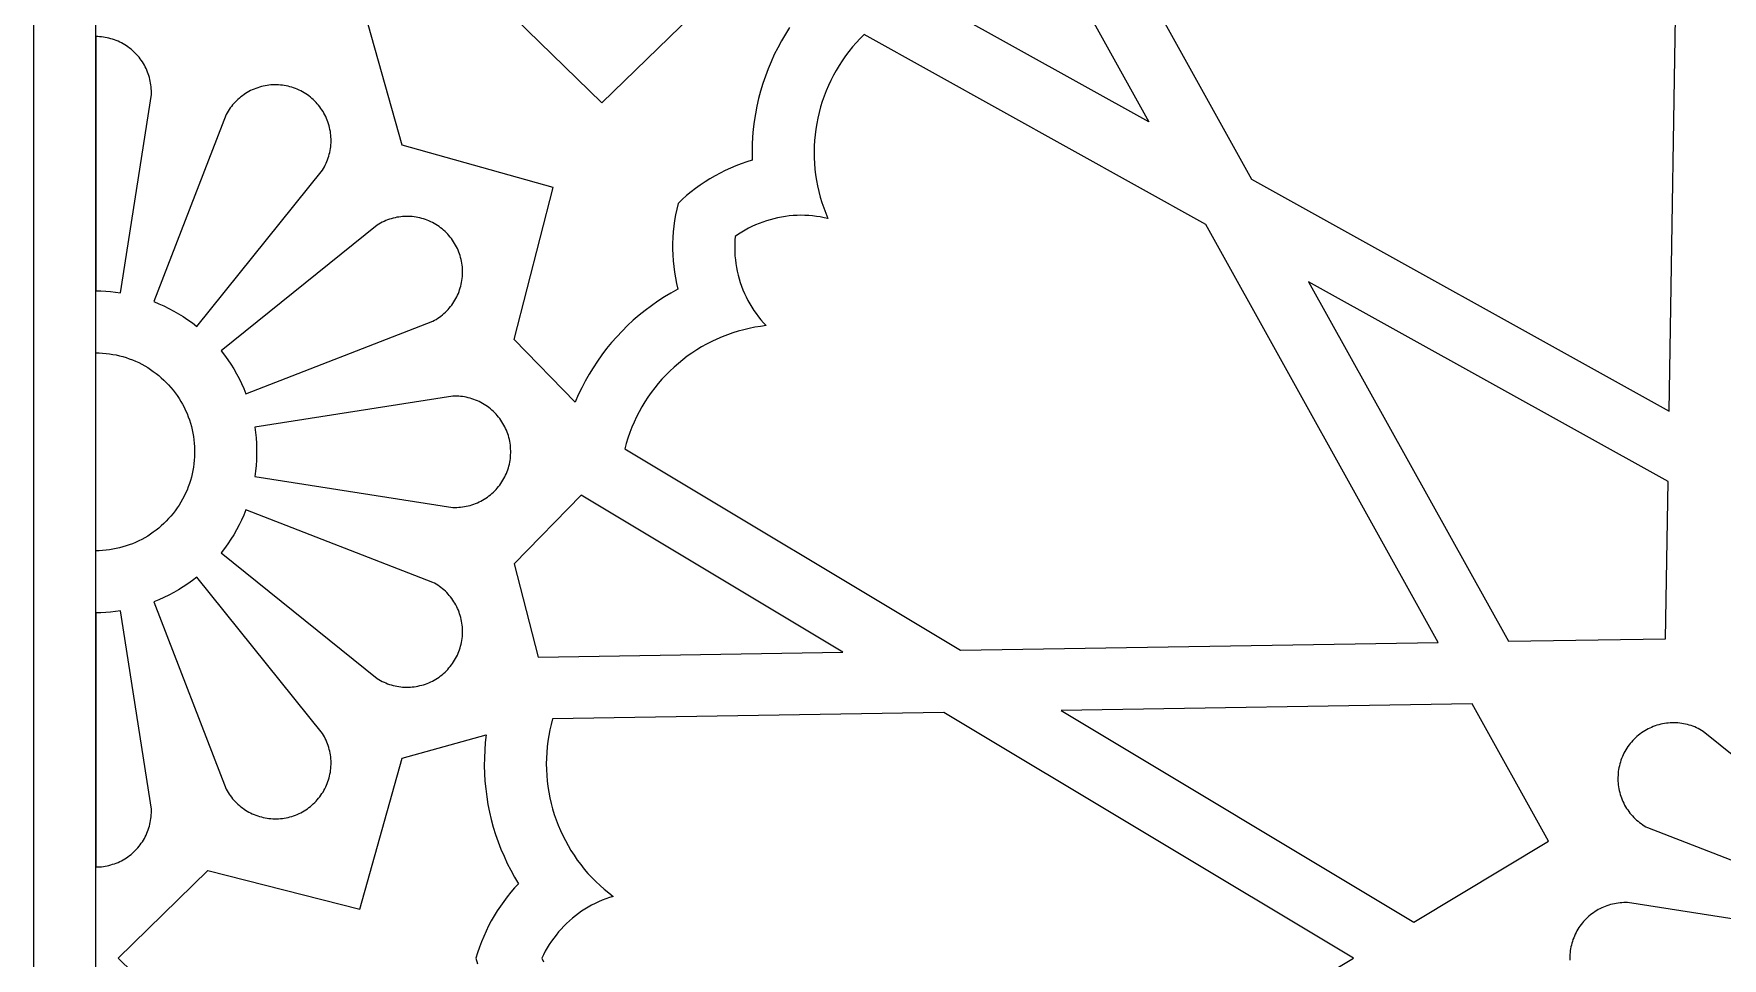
# Model space of a CAD drawing. Extents: x 0 to 1266, y 0 to 1438.
# Drawn here: x 318.7 to 590.9, y 719.1 to 868.1 of the extents above; entities that cross this region are included whole.
import ezdxf

# ---------------------------------------------------------------- set-up
doc = ezdxf.new("R2010")
doc.units = 0
doc.layers.add('Default_Layer', color=1, linetype='CONTINUOUS')

msp = doc.modelspace()

# ---------------------------------------------------------------- linework, layer by layer
at = {"layer": 'Default_Layer'}
for points in [[(318.66, 1338.2), (947.76, 1338.2), (947.76, 100), (318.66, 100), (318.66, 1338.2)], [(328.66, 110), (328.66, 1328.2), (937.76, 1328.2), (937.76, 110), (328.66, 110)], [(474.56, 896.84), (498.45, 853.87), (455.47, 877.76), (459.65, 892.66), (474.56, 896.84)], [(328.66, 867.61), (328.66, 826.65), (329.46, 826.64), (330.26, 826.6), (331.06, 826.54), (331.86, 826.45), (332.65, 826.34), (337.62, 858.29), (337.63, 858.59), (337.62, 858.9), (337.61, 859.21), (337.58, 859.51), (337.55, 859.82), (337.5, 860.12), (337.45, 860.42), (337.38, 860.72), (337.3, 861.02), (337.22, 861.32), (337.12, 861.61), (337.02, 861.9), (336.9, 862.18), (336.77, 862.46), (336.64, 862.74), (336.49, 863.01), (336.34, 863.27), (336.18, 863.53), (336, 863.79), (335.82, 864.04), (335.63, 864.28), (335.44, 864.51), (335.23, 864.74), (335.02, 864.96), (334.8, 865.18), (334.57, 865.39), (334.34, 865.58), (334.1, 865.77), (333.85, 865.96), (333.59, 866.13), (333.34, 866.29), (333.07, 866.45), (332.8, 866.6), (332.53, 866.73), (332.25, 866.86), (331.96, 866.98), (331.68, 867.09), (331.38, 867.19), (331.09, 867.27), (330.79, 867.35), (330.49, 867.42), (330.19, 867.48), (329.89, 867.52), (329.58, 867.56), (329.28, 867.59), (328.97, 867.6), (328.66, 867.61)], [(436.73, 821.03), (435.82, 820.92), (434.92, 820.77), (434.01, 820.59), (433.12, 820.37), (432.23, 820.13), (431.36, 819.86), (430.49, 819.55), (429.63, 819.22), (428.79, 818.86), (427.96, 818.46), (427.14, 818.04), (426.34, 817.6), (425.55, 817.12), (424.78, 816.62), (424.03, 816.09), (423.3, 815.53), (422.59, 814.95), (421.9, 814.35), (421.23, 813.72), (420.58, 813.07), (419.95, 812.4), (419.35, 811.7), (418.77, 810.99), (418.22, 810.26), (417.69, 809.5), (417.19, 808.73), (416.72, 807.94), (416.27, 807.14), (415.85, 806.32), (415.46, 805.49), (415.1, 804.65), (414.77, 803.79), (414.47, 802.92), (414.2, 802.04), (413.96, 801.16), (468.06, 768.74), (545.08, 769.99), (507.65, 837.31), (452.53, 867.96), (451.88, 867.3), (451.25, 866.63), (450.65, 865.94), (450.07, 865.22), (449.52, 864.49), (449, 863.73), (448.5, 862.96), (448.02, 862.17), (447.58, 861.37), (447.16, 860.55), (446.77, 859.72), (446.42, 858.87), (446.09, 858.01), (445.79, 857.15), (445.52, 856.27), (445.28, 855.38), (445.07, 854.48), (444.89, 853.58), (444.75, 852.68), (444.63, 851.76), (444.55, 850.85), (444.5, 849.93), (444.48, 849.01), (444.49, 848.09), (444.54, 847.18), (444.61, 846.26), (444.72, 845.35), (444.86, 844.44), (445.03, 843.54), (445.23, 842.64), (445.46, 841.75), (445.73, 840.87), (446.02, 840), (446.34, 839.14), (446.7, 838.29), (446.08, 838.43), (445.47, 838.55), (444.85, 838.64), (444.22, 838.71), (443.6, 838.77), (442.97, 838.8), (442.34, 838.81), (441.72, 838.79), (441.09, 838.76), (440.46, 838.71), (439.84, 838.63), (439.22, 838.53), (438.6, 838.41), (437.99, 838.27), (437.38, 838.11), (436.78, 837.93), (436.19, 837.73), (435.6, 837.51), (435.02, 837.27), (434.45, 837.01), (433.89, 836.73), (433.34, 836.43), (432.8, 836.11), (432.27, 835.77), (431.75, 835.42), (431.7, 834.79), (431.67, 834.17), (431.67, 833.54), (431.69, 832.91), (431.72, 832.28), (431.78, 831.66), (431.86, 831.04), (431.96, 830.42), (432.09, 829.8), (432.23, 829.19), (432.4, 828.58), (432.58, 827.98), (432.79, 827.39), (433.01, 826.8), (433.26, 826.23), (433.52, 825.66), (433.81, 825.1), (434.11, 824.55), (434.43, 824.01), (434.77, 823.48), (435.13, 822.97), (435.51, 822.46), (435.9, 821.97), (436.31, 821.5), (436.73, 821.03)], [(338.03, 824.9), (338.85, 824.56), (339.66, 824.2), (340.46, 823.81), (341.25, 823.39), (342.02, 822.95), (342.77, 822.48), (343.51, 821.98), (344.23, 821.46), (344.93, 820.91), (365.21, 846.09), (365.37, 846.36), (365.52, 846.63), (365.66, 846.91), (365.8, 847.19), (365.92, 847.47), (366.03, 847.76), (366.14, 848.05), (366.23, 848.35), (366.31, 848.65), (366.38, 848.95), (366.45, 849.26), (366.5, 849.56), (366.54, 849.87), (366.57, 850.18), (366.59, 850.49), (366.6, 850.8), (366.59, 851.11), (366.58, 851.42), (366.56, 851.73), (366.52, 852.04), (366.48, 852.34), (366.42, 852.65), (366.35, 852.95), (366.28, 853.25), (366.19, 853.55), (366.09, 853.85), (365.98, 854.14), (365.87, 854.43), (365.74, 854.71), (365.6, 854.99), (365.45, 855.26), (365.3, 855.53), (365.13, 855.79), (364.96, 856.05), (364.77, 856.3), (364.58, 856.54), (364.38, 856.78), (364.17, 857.01), (363.96, 857.23), (363.73, 857.45), (363.5, 857.66), (363.27, 857.86), (363.02, 858.05), (362.77, 858.23), (362.51, 858.4), (362.25, 858.57), (361.98, 858.72), (361.71, 858.87), (361.43, 859), (361.14, 859.13), (360.86, 859.25), (360.56, 859.35), (360.27, 859.45), (359.97, 859.54), (359.67, 859.61), (359.37, 859.68), (359.06, 859.73), (358.75, 859.78), (358.44, 859.81), (358.13, 859.83), (357.82, 859.84), (357.51, 859.85), (357.2, 859.84), (356.89, 859.82), (356.58, 859.78), (356.28, 859.74), (355.97, 859.69), (355.67, 859.63), (355.36, 859.55), (355.07, 859.47), (354.77, 859.38), (354.48, 859.27), (354.19, 859.16), (353.9, 859.03), (353.62, 858.9), (353.35, 858.76), (353.08, 858.6), (352.81, 858.44), (352.56, 858.27), (352.3, 858.09), (352.06, 857.9), (351.82, 857.7), (351.58, 857.5), (351.36, 857.28), (351.14, 857.06), (350.93, 856.83), (350.73, 856.6), (350.54, 856.35), (350.35, 856.11), (350.17, 855.85), (350.01, 855.59), (349.85, 855.32), (349.7, 855.05), (338.03, 824.9)], [(348.87, 816.98), (349.42, 816.27), (349.94, 815.55), (350.43, 814.81), (350.9, 814.06), (351.35, 813.29), (351.77, 812.5), (352.16, 811.71), (352.52, 810.89), (352.86, 810.07), (383.01, 821.74), (383.28, 821.89), (383.55, 822.05), (383.81, 822.22), (384.06, 822.39), (384.31, 822.58), (384.55, 822.77), (384.79, 822.97), (385.02, 823.18), (385.24, 823.4), (385.45, 823.63), (385.66, 823.86), (385.86, 824.1), (386.05, 824.35), (386.23, 824.6), (386.4, 824.86), (386.56, 825.12), (386.71, 825.39), (386.86, 825.67), (386.99, 825.95), (387.12, 826.23), (387.23, 826.52), (387.33, 826.81), (387.43, 827.11), (387.51, 827.41), (387.59, 827.71), (387.65, 828.01), (387.7, 828.32), (387.74, 828.63), (387.77, 828.94), (387.79, 829.25), (387.8, 829.56), (387.8, 829.87), (387.79, 830.18), (387.77, 830.49), (387.73, 830.8), (387.69, 831.1), (387.63, 831.41), (387.57, 831.71), (387.49, 832.01), (387.41, 832.31), (387.31, 832.61), (387.2, 832.9), (387.09, 833.19), (386.96, 833.47), (386.83, 833.75), (386.68, 834.02), (386.52, 834.29), (386.36, 834.55), (386.19, 834.81), (386, 835.06), (385.81, 835.31), (385.61, 835.55), (385.41, 835.78), (385.19, 836), (384.97, 836.22), (384.74, 836.43), (384.5, 836.63), (384.26, 836.82), (384.01, 837), (383.75, 837.18), (383.49, 837.34), (383.22, 837.5), (382.94, 837.64), (382.67, 837.78), (382.38, 837.91), (382.1, 838.03), (381.8, 838.13), (381.51, 838.23), (381.21, 838.32), (380.91, 838.4), (380.61, 838.46), (380.3, 838.52), (380, 838.56), (379.69, 838.6), (379.38, 838.62), (379.07, 838.64), (378.76, 838.64), (378.45, 838.63), (378.14, 838.61), (377.83, 838.58), (377.52, 838.54), (377.21, 838.49), (376.91, 838.43), (376.61, 838.36), (376.31, 838.27), (376.01, 838.18), (375.72, 838.08), (375.43, 837.96), (375.14, 837.84), (374.86, 837.71), (374.59, 837.56), (374.32, 837.41), (374.05, 837.25), (348.87, 816.98)], [(581.74, 770.58), (582.15, 795.9), (524.21, 828.1), (556.42, 770.17), (581.74, 770.58)], [(328.66, 784.76), (328.66, 816.65), (329.21, 816.64), (329.76, 816.61), (330.31, 816.56), (330.86, 816.5), (331.4, 816.41), (331.94, 816.31), (332.48, 816.18), (333.01, 816.04), (333.54, 815.88), (334.06, 815.71), (334.57, 815.51), (335.08, 815.3), (335.58, 815.07), (336.07, 814.82), (336.55, 814.56), (337.03, 814.28), (337.49, 813.98), (337.94, 813.67), (338.39, 813.34), (338.82, 813), (339.23, 812.64), (339.64, 812.27), (340.03, 811.88), (340.41, 811.48), (340.78, 811.07), (341.13, 810.65), (341.46, 810.21), (341.78, 809.76), (342.09, 809.3), (342.38, 808.83), (342.65, 808.36), (342.9, 807.87), (343.14, 807.37), (343.37, 806.87), (343.57, 806.36), (343.76, 805.84), (343.92, 805.32), (344.07, 804.79), (344.21, 804.25), (344.32, 803.71), (344.41, 803.17), (344.49, 802.63), (344.55, 802.08), (344.58, 801.53), (344.6, 800.98), (344.6, 800.43), (344.58, 799.88), (344.55, 799.33), (344.49, 798.78), (344.41, 798.24), (344.32, 797.7), (344.21, 797.16), (344.07, 796.62), (343.92, 796.09), (343.76, 795.57), (343.57, 795.05), (343.37, 794.54), (343.14, 794.04), (342.9, 793.54), (342.65, 793.05), (342.38, 792.58), (342.09, 792.11), (341.78, 791.65), (341.46, 791.2), (341.13, 790.77), (340.78, 790.34), (340.41, 789.93), (340.03, 789.53), (339.64, 789.15), (339.23, 788.77), (338.82, 788.42), (338.39, 788.07), (337.94, 787.74), (337.49, 787.43), (337.03, 787.13), (336.55, 786.85), (336.07, 786.59), (335.58, 786.34), (335.08, 786.11), (334.57, 785.9), (334.06, 785.7), (333.54, 785.53), (333.01, 785.37), (332.48, 785.23), (331.94, 785.1), (331.4, 785), (330.86, 784.92), (330.31, 784.85), (329.76, 784.8), (329.21, 784.77), (328.66, 784.76)], [(354.3, 804.69), (354.42, 803.81), (354.51, 802.93), (354.57, 802.04), (354.6, 801.15), (354.6, 800.26), (354.57, 799.37), (354.51, 798.48), (354.42, 797.6), (354.3, 796.72), (386.24, 791.75), (386.55, 791.74), (386.86, 791.75), (387.17, 791.76), (387.48, 791.79), (387.79, 791.82), (388.1, 791.87), (388.4, 791.93), (388.71, 791.99), (389.01, 792.07), (389.31, 792.16), (389.6, 792.26), (389.89, 792.37), (390.18, 792.49), (390.46, 792.62), (390.74, 792.75), (391.01, 792.9), (391.28, 793.06), (391.54, 793.23), (391.8, 793.4), (392.05, 793.59), (392.29, 793.78), (392.53, 793.98), (392.76, 794.19), (392.98, 794.41), (393.19, 794.63), (393.4, 794.86), (393.6, 795.1), (393.79, 795.35), (393.97, 795.6), (394.14, 795.86), (394.3, 796.12), (394.46, 796.39), (394.6, 796.67), (394.74, 796.94), (394.86, 797.23), (394.98, 797.52), (395.09, 797.81), (395.18, 798.1), (395.27, 798.4), (395.34, 798.7), (395.4, 799.01), (395.46, 799.31), (395.5, 799.62), (395.53, 799.93), (395.55, 800.24), (395.56, 800.55), (395.56, 800.86), (395.55, 801.17), (395.53, 801.48), (395.5, 801.79), (395.46, 802.1), (395.4, 802.4), (395.34, 802.71), (395.27, 803.01), (395.18, 803.31), (395.09, 803.6), (394.98, 803.89), (394.86, 804.18), (394.74, 804.47), (394.6, 804.75), (394.46, 805.02), (394.3, 805.29), (394.14, 805.55), (393.97, 805.81), (393.79, 806.06), (393.6, 806.31), (393.4, 806.55), (393.19, 806.78), (392.98, 807.01), (392.76, 807.22), (392.53, 807.43), (392.29, 807.63), (392.05, 807.83), (391.8, 808.01), (391.54, 808.19), (391.28, 808.35), (391.01, 808.51), (390.74, 808.66), (390.46, 808.8), (390.18, 808.92), (389.89, 809.04), (389.6, 809.15), (389.31, 809.25), (389.01, 809.34), (388.71, 809.42), (388.4, 809.49), (388.1, 809.54), (387.79, 809.59), (387.48, 809.62), (387.17, 809.65), (386.86, 809.66), (386.55, 809.67), (386.24, 809.66), (354.3, 804.69)], [(406.94, 793.7), (396.13, 782.63), (399.96, 767.63), (449.12, 768.43), (406.94, 793.7)], [(352.86, 791.34), (352.52, 790.52), (352.16, 789.71), (351.77, 788.91), (351.35, 788.12), (350.9, 787.35), (350.43, 786.6), (349.94, 785.86), (349.42, 785.14), (348.87, 784.44), (374.05, 764.16), (374.32, 764), (374.59, 763.85), (374.86, 763.7), (375.14, 763.57), (375.43, 763.45), (375.72, 763.33), (376.01, 763.23), (376.31, 763.14), (376.61, 763.06), (376.91, 762.98), (377.21, 762.92), (377.52, 762.87), (377.83, 762.83), (378.14, 762.8), (378.45, 762.78), (378.76, 762.77), (379.07, 762.78), (379.38, 762.79), (379.69, 762.81), (380, 762.85), (380.3, 762.89), (380.61, 762.95), (380.91, 763.02), (381.21, 763.09), (381.51, 763.18), (381.8, 763.28), (382.1, 763.39), (382.38, 763.5), (382.67, 763.63), (382.94, 763.77), (383.22, 763.91), (383.49, 764.07), (383.75, 764.24), (384.01, 764.41), (384.26, 764.59), (384.5, 764.79), (384.74, 764.99), (384.97, 765.19), (385.19, 765.41), (385.41, 765.63), (385.61, 765.87), (385.81, 766.1), (386, 766.35), (386.19, 766.6), (386.36, 766.86), (386.52, 767.12), (386.68, 767.39), (386.83, 767.66), (386.96, 767.94), (387.09, 768.23), (387.2, 768.51), (387.31, 768.81), (387.41, 769.1), (387.49, 769.4), (387.57, 769.7), (387.63, 770), (387.69, 770.31), (387.73, 770.62), (387.77, 770.93), (387.79, 771.23), (387.8, 771.55), (387.8, 771.86), (387.79, 772.17), (387.77, 772.48), (387.74, 772.78), (387.7, 773.09), (387.65, 773.4), (387.59, 773.7), (387.51, 774), (387.43, 774.3), (387.33, 774.6), (387.23, 774.89), (387.12, 775.18), (386.99, 775.46), (386.86, 775.74), (386.71, 776.02), (386.56, 776.29), (386.4, 776.55), (386.23, 776.81), (386.05, 777.07), (385.86, 777.31), (385.66, 777.55), (385.45, 777.78), (385.24, 778.01), (385.02, 778.23), (384.79, 778.44), (384.55, 778.64), (384.31, 778.83), (384.06, 779.02), (383.81, 779.2), (383.55, 779.36), (383.28, 779.52), (383.01, 779.67), (352.86, 791.34)], [(344.93, 780.5), (344.23, 779.95), (343.51, 779.43), (342.77, 778.94), (342.02, 778.47), (341.25, 778.02), (340.46, 777.6), (339.66, 777.21), (338.85, 776.85), (338.03, 776.51), (349.7, 746.36), (349.85, 746.09), (350.01, 745.82), (350.17, 745.56), (350.35, 745.31), (350.54, 745.06), (350.73, 744.81), (350.93, 744.58), (351.14, 744.35), (351.36, 744.13), (351.58, 743.92), (351.82, 743.71), (352.06, 743.51), (352.3, 743.32), (352.56, 743.14), (352.81, 742.97), (353.08, 742.81), (353.35, 742.66), (353.62, 742.51), (353.9, 742.38), (354.19, 742.25), (354.48, 742.14), (354.77, 742.04), (355.07, 741.94), (355.36, 741.86), (355.67, 741.78), (355.97, 741.72), (356.28, 741.67), (356.58, 741.63), (356.89, 741.6), (357.2, 741.58), (357.51, 741.57), (357.82, 741.57), (358.13, 741.58), (358.44, 741.6), (358.75, 741.64), (359.06, 741.68), (359.37, 741.73), (359.67, 741.8), (359.97, 741.88), (360.27, 741.96), (360.56, 742.06), (360.86, 742.16), (361.14, 742.28), (361.43, 742.41), (361.71, 742.54), (361.98, 742.69), (362.25, 742.84), (362.51, 743.01), (362.77, 743.18), (363.02, 743.37), (363.27, 743.56), (363.5, 743.76), (363.73, 743.96), (363.96, 744.18), (364.17, 744.4), (364.38, 744.63), (364.58, 744.87), (364.77, 745.11), (364.96, 745.36), (365.13, 745.62), (365.3, 745.88), (365.45, 746.15), (365.6, 746.42), (365.74, 746.7), (365.87, 746.99), (365.98, 747.27), (366.09, 747.56), (366.19, 747.86), (366.28, 748.16), (366.35, 748.46), (366.42, 748.76), (366.48, 749.07), (366.52, 749.37), (366.56, 749.68), (366.58, 749.99), (366.59, 750.3), (366.6, 750.61), (366.59, 750.92), (366.57, 751.23), (366.54, 751.54), (366.5, 751.85), (366.45, 752.16), (366.38, 752.46), (366.31, 752.76), (366.23, 753.06), (366.14, 753.36), (366.03, 753.65), (365.92, 753.94), (365.8, 754.22), (365.66, 754.51), (365.52, 754.78), (365.37, 755.05), (365.21, 755.32), (344.93, 780.5)], [(328.66, 774.76), (328.66, 733.8), (328.97, 733.81), (329.28, 733.82), (329.58, 733.85), (329.89, 733.89), (330.19, 733.93), (330.49, 733.99), (330.79, 734.06), (331.09, 734.14), (331.38, 734.23), (331.68, 734.32), (331.96, 734.43), (332.25, 734.55), (332.53, 734.68), (332.8, 734.82), (333.07, 734.96), (333.34, 735.12), (333.59, 735.28), (333.85, 735.46), (334.1, 735.64), (334.34, 735.83), (334.57, 736.03), (334.8, 736.23), (335.02, 736.45), (335.23, 736.67), (335.44, 736.9), (335.63, 737.13), (335.82, 737.37), (336, 737.62), (336.18, 737.88), (336.34, 738.14), (336.49, 738.4), (336.64, 738.67), (336.77, 738.95), (336.9, 739.23), (337.02, 739.51), (337.12, 739.8), (337.22, 740.09), (337.3, 740.39), (337.38, 740.69), (337.45, 740.99), (337.5, 741.29), (337.55, 741.59), (337.58, 741.9), (337.61, 742.2), (337.62, 742.51), (337.63, 742.82), (337.62, 743.13), (332.65, 775.07), (331.86, 774.96), (331.06, 774.88), (330.26, 774.81), (329.46, 774.78), (328.66, 774.76)], [(562.89, 737.94), (550.59, 760.07), (484.32, 759), (541.17, 724.93), (562.89, 737.94)]]:
    msp.add_lwpolyline(points, close=True, dxfattribs=at)
for points in [[(484.36, 899.79), (515.01, 844.66), (582.33, 807.24), (583.58, 884.25)], [(392.19, 874.58), (410.27, 856.93), (428.34, 874.58)], [(440.53, 869.06), (439.86, 868), (439.22, 866.92), (438.62, 865.82), (438.06, 864.7), (437.54, 863.56), (437.06, 862.4), (436.62, 861.23), (436.21, 860.04), (435.85, 858.84), (435.53, 857.63), (435.25, 856.41), (435.02, 855.18), (434.83, 853.94), (434.67, 852.7), (434.57, 851.45), (434.5, 850.2), (434.48, 848.94), (434.5, 847.69), (433.61, 847.42), (432.73, 847.11), (431.86, 846.78), (431, 846.42), (430.15, 846.04), (429.32, 845.62), (428.5, 845.18), (427.69, 844.71), (426.9, 844.22), (426.13, 843.69), (425.38, 843.15), (424.64, 842.58), (423.92, 841.99), (423.23, 841.37), (422.55, 840.73), (422.33, 839.82), (422.15, 838.91), (421.99, 837.99), (421.87, 837.07), (421.77, 836.14), (421.71, 835.21), (421.67, 834.28), (421.67, 833.35), (421.7, 832.42), (421.75, 831.49), (421.84, 830.56), (421.96, 829.64), (422.11, 828.72), (422.29, 827.81), (422.5, 826.9), (422.5, 826.9), (421.4, 826.29), (420.33, 825.65), (419.28, 824.96), (418.25, 824.25), (417.25, 823.49), (416.27, 822.71), (415.32, 821.89), (414.4, 821.03), (413.51, 820.15), (412.65, 819.24), (411.83, 818.3), (411.03, 817.33), (410.27, 816.33), (409.55, 815.31), (408.86, 814.26), (408.2, 813.2), (407.59, 812.1), (407.01, 810.99), (406.46, 809.86), (405.96, 808.71), (396.13, 818.78), (402.38, 843.27), (378.05, 850.09), (372.58, 869.58)], [(465.37, 679.51), (531.45, 719.1), (465.37, 758.69), (402.31, 757.67), (402.07, 756.78), (401.87, 755.88), (401.69, 754.98), (401.55, 754.07), (401.44, 753.16), (401.36, 752.25), (401.32, 751.33), (401.3, 750.41), (401.32, 749.49), (401.36, 748.57), (401.45, 747.66), (401.56, 746.75), (401.7, 745.84), (401.87, 744.94), (402.08, 744.04), (402.32, 743.15), (402.58, 742.27), (402.88, 741.4), (403.21, 740.55), (403.57, 739.7), (403.95, 738.87), (404.37, 738.05), (404.81, 737.24), (405.28, 736.45), (405.78, 735.68), (406.3, 734.92), (406.85, 734.19), (407.42, 733.47), (408.02, 732.77), (408.65, 732.1), (409.29, 731.44), (409.96, 730.81), (410.65, 730.21), (411.36, 729.62), (412.09, 729.07), (411.49, 728.88), (410.9, 728.67), (410.31, 728.44), (409.74, 728.19), (409.17, 727.93), (408.61, 727.64), (408.06, 727.33), (407.53, 727.01), (407, 726.67), (406.49, 726.31), (405.98, 725.93), (405.5, 725.53), (405.02, 725.12), (404.56, 724.7), (404.11, 724.25), (403.68, 723.8), (403.27, 723.33), (402.87, 722.84), (402.49, 722.34), (402.13, 721.83), (401.78, 721.31), (401.45, 720.77), (401.14, 720.22), (400.85, 719.67), (400.58, 719.1), (400.85, 718.54)], [(613.01, 735.37), (587.83, 755.65), (587.56, 755.81), (587.29, 755.96), (587.01, 756.1), (586.73, 756.24), (586.45, 756.36), (586.16, 756.47), (585.87, 756.58), (585.57, 756.67), (585.27, 756.75), (584.97, 756.82), (584.66, 756.88), (584.36, 756.94), (584.05, 756.98), (583.74, 757.01), (583.43, 757.03), (583.12, 757.03), (582.81, 757.03), (582.5, 757.02), (582.19, 756.99), (581.88, 756.96), (581.58, 756.91), (581.27, 756.86), (580.97, 756.79), (580.67, 756.71), (580.37, 756.63), (580.07, 756.53), (579.78, 756.42), (579.49, 756.3), (579.21, 756.18), (578.93, 756.04), (578.66, 755.89), (578.39, 755.74), (578.13, 755.57), (577.87, 755.4), (577.62, 755.21), (577.38, 755.02), (577.14, 754.82), (576.91, 754.61), (576.69, 754.4), (576.47, 754.17), (576.26, 753.94), (576.06, 753.7), (575.87, 753.46), (575.69, 753.21), (575.52, 752.95), (575.35, 752.69), (575.2, 752.42), (575.05, 752.14), (574.92, 751.86), (574.79, 751.58), (574.67, 751.29), (574.57, 751), (574.47, 750.71), (574.38, 750.41), (574.31, 750.11), (574.24, 749.8), (574.19, 749.5), (574.14, 749.19), (574.11, 748.88), (574.09, 748.57), (574.08, 748.26), (574.07, 747.95), (574.08, 747.64), (574.1, 747.33), (574.14, 747.02), (574.18, 746.72), (574.23, 746.41), (574.29, 746.11), (574.37, 745.8), (574.45, 745.5), (574.54, 745.21), (574.65, 744.92), (574.76, 744.63), (574.89, 744.34), (575.02, 744.06), (575.16, 743.79), (575.32, 743.52), (575.48, 743.25), (575.65, 742.99), (575.83, 742.74), (576.02, 742.49), (576.22, 742.26), (576.42, 742.02), (576.64, 741.8), (576.86, 741.58), (577.09, 741.37), (577.32, 741.17), (577.57, 740.97), (577.81, 740.79), (578.07, 740.61), (578.33, 740.44), (578.6, 740.29), (578.87, 740.14), (609.02, 728.47)], [(346.74, 704.96), (332.27, 719.1), (346.74, 733.24), (371.22, 726.99), (378.05, 751.32), (391.6, 755.12), (391.46, 753.87), (391.37, 752.63), (391.31, 751.37), (391.3, 750.12), (391.33, 748.87), (391.41, 747.62), (391.53, 746.37), (391.69, 745.13), (391.89, 743.89), (392.14, 742.66), (392.42, 741.44), (392.75, 740.23), (393.12, 739.03), (393.53, 737.85), (393.99, 736.68), (394.48, 735.53), (395.01, 734.39), (395.58, 733.28), (396.18, 732.18), (396.83, 731.1), (396.19, 730.42), (395.58, 729.72), (394.99, 729), (394.43, 728.26), (393.89, 727.5), (393.38, 726.72), (392.89, 725.93), (392.42, 725.12), (391.99, 724.3), (391.58, 723.46), (391.2, 722.61), (390.85, 721.75), (390.52, 720.88), (390.23, 719.99), (389.96, 719.1), (390.23, 718.21)], [(607.58, 723.09), (575.63, 728.06), (575.33, 728.06), (575.02, 728.06), (574.71, 728.05), (574.41, 728.02), (574.1, 727.99), (573.8, 727.94), (573.5, 727.89), (573.2, 727.82), (572.9, 727.74), (572.6, 727.66), (572.31, 727.56), (572.02, 727.45), (571.74, 727.34), (571.46, 727.21), (571.18, 727.08), (570.91, 726.93), (570.65, 726.78), (570.39, 726.61), (570.13, 726.44), (569.88, 726.26), (569.64, 726.07), (569.41, 725.88), (569.18, 725.67), (568.96, 725.46), (568.74, 725.24), (568.53, 725.01), (568.34, 724.78), (568.15, 724.53), (567.96, 724.29), (567.79, 724.03), (567.63, 723.77), (567.47, 723.51), (567.32, 723.24), (567.19, 722.96), (567.06, 722.68), (566.94, 722.4), (566.83, 722.11), (566.73, 721.82), (566.65, 721.53), (566.57, 721.23), (566.5, 720.93), (566.44, 720.63), (566.4, 720.33), (566.36, 720.02), (566.33, 719.72), (566.32, 719.41), (566.31, 719.1), (566.32, 718.79)]]:
    msp.add_lwpolyline(points, dxfattribs=at)

doc.saveas('drawing.dxf')
